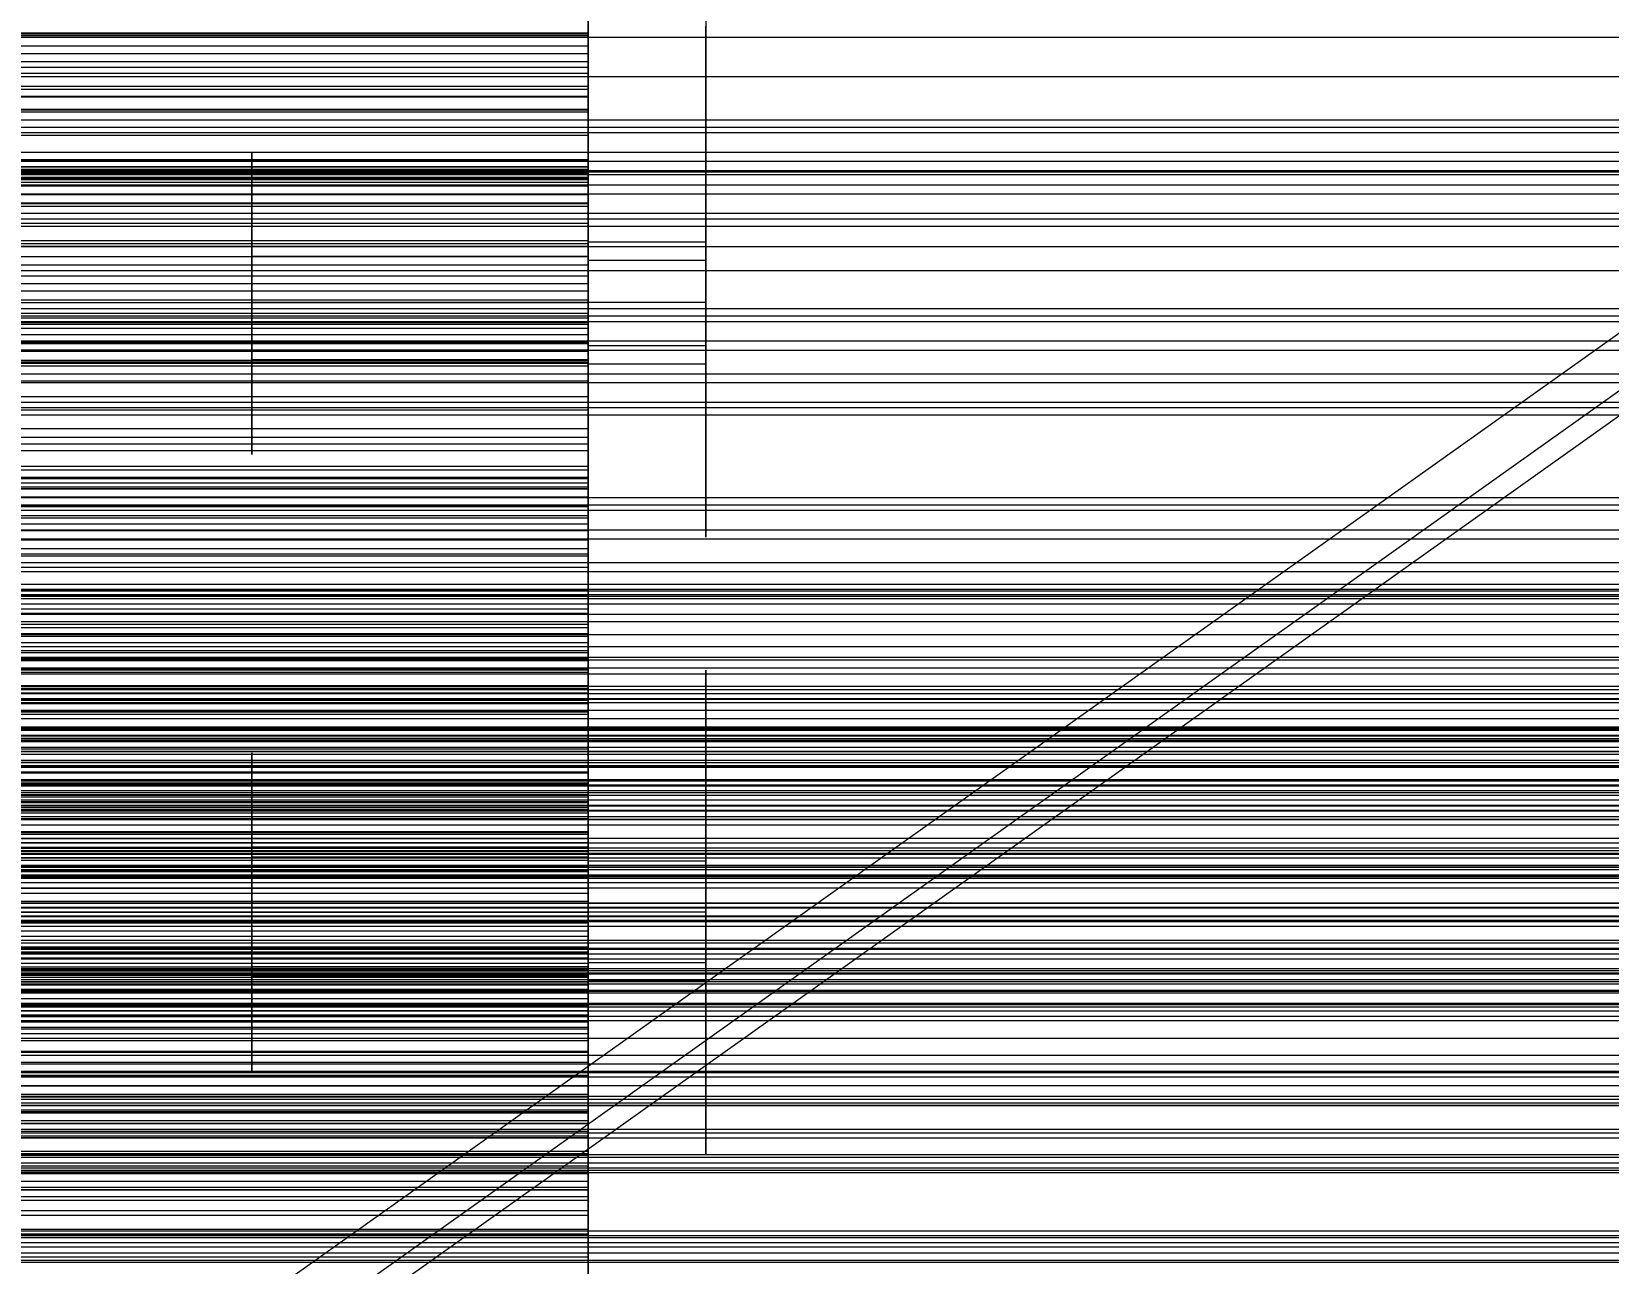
# Model space of a CAD drawing. Header units: millimetres. Extents: x -1970 to 59977, y -50268 to 6837.
# Drawn here: x 683.8 to 871.3, y -34316.8 to -34170.3 of the extents above; entities that cross this region are included whole.
import ezdxf

# ---------------------------------------------------------------- set-up
doc = ezdxf.new("R2010")
doc.units = ezdxf.units.MM
for name, color, linetype, lineweight in [('COTAS_O', 1, 'Continuous', 0), ('frontal_briquetadora', 7, 'Continuous', 0), ('frontal_C03', 7, 'Continuous', 0), ('frontal_secador', 7, 'Continuous', 0), ('frontal_tolva', 7, 'Continuous', 0)]:
    doc.layers.add(name, color=color, linetype=linetype, lineweight=lineweight)
doc.dimstyles.new('R19_100', dxfattribs={"dimtxt": 250, "dimasz": 150, "dimexe": 150, "dimexo": 80, "dimgap": 100, "dimtad": 1, "dimtih": 1, "dimtoh": 1, "dimdsep": 46, "dimcen": 0.09, "dimadec": 0, "dimazin": 0, "dimtfac": 1, "dimtdec": 4, "dimtofl": 0, "dimtmove": 0, "dimatfit": 3, "dimfxl": 1, "dimtolj": 1, "dimtzin": 0, "dimarcsym": 0})

# ---------------------------------------------------------------- blocks, each defined once
blk = doc.blocks.new('*D39')
at = {"layer": 'COTAS_O', "color": 0, "lineweight": -2, "transparency": 16777216}
for p, q in [((-1725, -34320), (-1725, -33550)), ((1725, -34320), (1725, -33550)), ((-1575, -33700), (1575, -33700))]:
    blk.add_line(p, q, dxfattribs=at)
at = {"layer": 'COTAS_O', "color": 0, "transparency": 16777216}
for points in [[(-1575, -33675), (-1575, -33725), (-1725, -33700)], [(1575, -33675), (1575, -33725), (1725, -33700)]]:
    blk.add_solid(points, dxfattribs=at)
at = {"layer": 'Defpoints', "color": 0, "transparency": 16777216}
for p in [(1725, -33700), (-1725, -34400), (1725, -34400)]:
    blk.add_point(p, dxfattribs=at)

msp = doc.modelspace()

# ---------------------------------------------------------------- linework, layer by layer
at = {"layer": 'frontal_briquetadora'}
for p, q in [((750, -34163.517), (750, -34170.544)), ((750, -34163.642), (750, -34170.988)), ((764, -34163.642), (764, -34170.988)), ((750, -34175.223), (750, -34164.444)), ((750, -34166.627), (750, -34170.875)), ((750, -34166.775), (750, -34177.964)), ((764, -34166.627), (764, -34170.875)), ((750, -34177.146), (750, -34168.422)), ((750, -34172.006), (750, -34169.27)), ((550, -34170.441), (750, -34170.441)), ((550, -34170.544), (750, -34170.544)), ((550, -34170.764), (750, -34170.764)), ((750, -34174.317), (750, -34169.642)), ((750, -34179.561), (750, -34169.995)), ((750, -34170.441), (750, -34172.896)), ((750, -34170.764), (750, -34170.441)), ((750, -34170.544), (750, -34179.847)), ((750, -34173.853), (750, -34170.764)), ((750, -34170.988), (750, -34174.798)), ((764, -34174.317), (764, -34169.642)), ((764, -34170.988), (764, -34174.798)), ((750, -34172.006), (550, -34172.006)), ((550, -34172.896), (750, -34172.896)), ((750, -34174.538), (750, -34172.006)), ((750, -34172.896), (750, -34178.035)), ((550, -34173.853), (750, -34173.853)), ((750, -34174.538), (550, -34174.538)), ((750, -34179.589), (750, -34173.853)), ((750, -34174.798), (750, -34174.317)), ((750, -34176.835), (750, -34174.538)), ((750, -34178.573), (750, -34174.763)), ((750, -34174.763), (750, -34175.243)), ((764, -34174.798), (764, -34174.317)), ((764, -34178.573), (764, -34174.763)), ((764, -34174.763), (764, -34175.243)), ((550, -34175.223), (750, -34175.223)), ((750, -34176.835), (550, -34176.835)), ((750, -34187.602), (750, -34175.223)), ((750, -34175.243), (750, -34179.919)), ((750, -34186.389), (750, -34176.835)), ((750, -34178.883), (750, -34177)), ((764, -34175.243), (764, -34179.919)), ((550, -34177.146), (750, -34177.146)), ((550, -34177.964), (750, -34177.964)), ((550, -34178.035), (750, -34178.035)), ((750, -34178.061), (750, -34177.118)), ((750, -34177.118), (750, -34179.937)), ((750, -34187.891), (750, -34177.146)), ((750, -34179.373), (750, -34177.5)), ((750, -34178.555), (750, -34177.617)), ((750, -34177.617), (750, -34180.422)), ((750, -34177.964), (750, -34190.647)), ((750, -34178.035), (750, -34185.66)), ((750, -34182.729), (750, -34178.061)), ((750, -34183.199), (750, -34178.555)), ((750, -34185.919), (750, -34178.573)), ((750, -34184.46), (750, -34178.883)), ((764, -34185.919), (764, -34178.573)), ((750, -34179.561), (550, -34179.561)), ((550, -34179.589), (750, -34179.589)), ((550, -34179.847), (750, -34179.847)), ((750, -34184.922), (750, -34179.373)), ((750, -34182.626), (750, -34179.561)), ((750, -34187.752), (750, -34179.589)), ((750, -34179.847), (750, -34191.067)), ((750, -34179.919), (750, -34187.864)), ((750, -34179.937), (750, -34186.409)), ((750, -34180.422), (750, -34186.861)), ((764, -34179.919), (764, -34187.864)), ((750, -34182.626), (550, -34182.626)), ((750, -34185.3), (750, -34181.052)), ((750, -34185.525), (750, -34182.626)), ((764, -34185.3), (764, -34181.052)), ((750, -34190.943), (750, -34182.729)), ((750, -34191.371), (750, -34183.199)), ((750, -34186.282), (750, -34184.117)), ((750, -34184.117), (750, -34184.39)), ((750, -34184.39), (750, -34187.047)), ((750, -34193.516), (750, -34184.46)), ((750, -34185.525), (550, -34185.525)), ((550, -34185.66), (750, -34185.66)), ((750, -34186.389), (550, -34186.389)), ((750, -34186.417), (550, -34186.417)), ((710, -34186.688), (710, -34184.61)), ((710, -34184.61), (710, -34184.872)), ((710, -34184.872), (710, -34187.422)), ((750, -34186.688), (750, -34184.61)), ((750, -34184.61), (750, -34184.872)), ((750, -34184.872), (750, -34187.422)), ((750, -34193.932), (750, -34184.922)), ((750, -34192.955), (750, -34185.3)), ((750, -34188.246), (750, -34185.525)), ((750, -34185.66), (750, -34195.479)), ((750, -34195.346), (750, -34185.919)), ((750, -34190.456), (750, -34186.282)), ((750, -34186.417), (750, -34186.389)), ((750, -34186.409), (750, -34196.286)), ((750, -34186.682), (750, -34186.417)), ((764, -34192.955), (764, -34185.3)), ((764, -34195.346), (764, -34185.919)), ((750, -34186.682), (550, -34186.682)), ((750, -34187.157), (550, -34187.157)), ((550, -34187.602), (750, -34187.602)), ((550, -34187.752), (750, -34187.752)), ((750, -34187.826), (550, -34187.826)), ((550, -34187.891), (750, -34187.891)), ((750, -34188.246), (550, -34188.246)), ((710, -34190.695), (710, -34186.688)), ((710, -34187.422), (710, -34191.756)), ((750, -34187.157), (750, -34186.682)), ((750, -34190.695), (750, -34186.688)), ((750, -34186.861), (750, -34196.687)), ((750, -34187.047), (750, -34191.561)), ((750, -34190.896), (750, -34187.086)), ((750, -34187.086), (750, -34187.567)), ((750, -34187.826), (750, -34187.157)), ((750, -34187.422), (750, -34191.756)), ((750, -34187.567), (750, -34192.242)), ((750, -34201.105), (750, -34187.602)), ((750, -34198.027), (750, -34187.752)), ((750, -34188.675), (750, -34187.826)), ((750, -34187.864), (750, -34197.505)), ((750, -34200.244), (750, -34187.891)), ((750, -34190.778), (750, -34188.246)), ((764, -34190.896), (764, -34187.086)), ((764, -34187.086), (764, -34187.567)), ((764, -34187.567), (764, -34192.242)), ((764, -34187.864), (764, -34197.505)), ((750, -34188.675), (550, -34188.675)), ((750, -34189.695), (550, -34189.695)), ((750, -34189.695), (750, -34188.675)), ((750, -34199.367), (750, -34189.695)), ((550, -34190.647), (750, -34190.647)), ((750, -34190.778), (550, -34190.778)), ((550, -34191.067), (750, -34191.067)), ((710, -34195.837), (710, -34190.695)), ((710, -34193.118), (710, -34190.801)), ((710, -34191.756), (710, -34197.015)), ((750, -34192.727), (750, -34190.313)), ((750, -34195.812), (750, -34190.456)), ((750, -34190.647), (750, -34204.338)), ((750, -34195.837), (750, -34190.695)), ((750, -34193.102), (750, -34190.778)), ((750, -34193.118), (750, -34190.801)), ((750, -34198.242), (750, -34190.896)), ((750, -34202.387), (750, -34190.943)), ((750, -34191.067), (750, -34203.774)), ((750, -34202.757), (750, -34191.371)), ((750, -34191.561), (750, -34197.039)), ((750, -34191.756), (750, -34197.015)), ((764, -34198.242), (764, -34190.896)), ((750, -34193.102), (550, -34193.102)), ((710, -34197.293), (710, -34193.118)), ((750, -34192.242), (750, -34200.188)), ((750, -34197.076), (750, -34192.727)), ((750, -34202.5), (750, -34192.955)), ((750, -34195.188), (750, -34193.102)), ((750, -34197.293), (750, -34193.118)), ((750, -34205.704), (750, -34193.516)), ((750, -34206.057), (750, -34193.932)), ((764, -34192.242), (764, -34200.188)), ((764, -34202.5), (764, -34192.955)), ((520, -34195.812), (750, -34195.812)), ((750, -34195.188), (550, -34195.188)), ((550, -34195.479), (750, -34195.479)), ((750, -34204.848), (750, -34195.188)), ((764, -34195.346), (750, -34195.346)), ((750, -34204.987), (750, -34195.346)), ((750, -34195.479), (750, -34207.113)), ((750, -34201.29), (750, -34195.812)), ((764, -34204.987), (764, -34195.346)), ((520, -34197.039), (750, -34197.039)), ((750, -34195.837), (710, -34195.837)), ((710, -34201.096), (710, -34195.837)), ((710, -34199.011), (710, -34196.933)), ((710, -34196.933), (710, -34197.195)), ((750, -34197.015), (710, -34197.015)), ((710, -34197.015), (710, -34202.157)), ((710, -34197.195), (710, -34199.745)), ((710, -34202.5), (710, -34197.293)), ((750, -34201.096), (750, -34195.837)), ((750, -34196.286), (750, -34209.187)), ((750, -34198.605), (750, -34196.441)), ((750, -34196.441), (750, -34196.713)), ((750, -34196.687), (750, -34209.523)), ((750, -34196.713), (750, -34199.37)), ((750, -34199.011), (750, -34196.933)), ((750, -34196.933), (750, -34197.195)), ((750, -34197.015), (750, -34202.157)), ((750, -34197.039), (750, -34202.395)), ((750, -34202.5), (750, -34197.076)), ((750, -34197.195), (750, -34199.745)), ((750, -34202.5), (750, -34197.293)), ((764, -34197.505), (750, -34197.505)), ((750, -34197.505), (750, -34206.932)), ((764, -34197.505), (764, -34206.932)), ((550, -34198.027), (750, -34198.027)), ((750, -34199.367), (550, -34199.367)), ((710, -34203.018), (710, -34199.011)), ((750, -34210.021), (750, -34198.027)), ((750, -34207.669), (750, -34198.242)), ((750, -34202.779), (750, -34198.605)), ((750, -34203.018), (750, -34199.011)), ((750, -34202.228), (750, -34199.367)), ((750, -34199.37), (750, -34203.885)), ((764, -34207.669), (764, -34198.242)), ((550, -34200.244), (750, -34200.244)), ((550, -34201.105), (750, -34201.105)), ((710, -34199.745), (710, -34204.079)), ((710, -34205.429), (710, -34201.096)), ((750, -34199.745), (750, -34204.079)), ((750, -34200.188), (750, -34209.828)), ((750, -34213.731), (750, -34200.244)), ((750, -34205.429), (750, -34201.096)), ((750, -34208.173), (750, -34201.105)), ((750, -34205.804), (750, -34201.29)), ((764, -34200.188), (764, -34209.828)), ((520, -34202.5), (750, -34202.5)), ((750, -34202.228), (550, -34202.228)), ((710, -34202.157), (710, -34206.164)), ((750, -34202.5), (710, -34202.5)), ((710, -34202.5), (710, -34207.707)), ((710, -34208.16), (710, -34203.018)), ((750, -34202.157), (750, -34206.164)), ((750, -34204.919), (750, -34202.228)), ((750, -34216.621), (750, -34202.387)), ((750, -34202.395), (750, -34206.569)), ((750, -34202.5), (750, -34207.924)), ((764, -34202.5), (750, -34202.5)), ((750, -34202.5), (750, -34207.707)), ((750, -34202.5), (750, -34212.045)), ((750, -34216.919), (750, -34202.757)), ((750, -34208.136), (750, -34202.779)), ((750, -34208.16), (750, -34203.018)), ((764, -34202.5), (764, -34212.045)), ((550, -34203.774), (750, -34203.774)), ((550, -34204.338), (750, -34204.338)), ((750, -34204.848), (550, -34204.848)), ((750, -34204.919), (550, -34204.919)), ((750, -34205.112), (550, -34205.112)), ((710, -34204.079), (710, -34209.338)), ((750, -34203.774), (750, -34217.478)), ((750, -34203.885), (750, -34209.362)), ((750, -34204.079), (750, -34209.338)), ((750, -34204.338), (750, -34218.51)), ((750, -34205.112), (750, -34204.848)), ((750, -34207.432), (750, -34204.919)), ((750, -34212.932), (750, -34204.987)), ((750, -34205.616), (750, -34205.112)), ((764, -34212.932), (764, -34204.987)), ((750, -34205.616), (550, -34205.616)), ((750, -34206.333), (550, -34206.333)), ((710, -34207.98), (710, -34205.429)), ((710, -34206.164), (710, -34208.242)), ((750, -34207.98), (750, -34205.429)), ((750, -34206.333), (750, -34205.616)), ((750, -34220.554), (750, -34205.704)), ((750, -34208.461), (750, -34205.804)), ((750, -34220.832), (750, -34206.057)), ((750, -34206.164), (750, -34208.242)), ((750, -34207.243), (750, -34206.333)), ((750, -34206.569), (750, -34208.734)), ((750, -34206.932), (750, -34214.278)), ((764, -34206.932), (764, -34214.278)), ((520, -34208.136), (750, -34208.136)), ((550, -34207.113), (750, -34207.113)), ((750, -34207.243), (550, -34207.243)), ((750, -34207.432), (550, -34207.432)), ((550, -34208.173), (750, -34208.173)), ((750, -34208.336), (550, -34208.336)), ((710, -34207.707), (710, -34211.882)), ((710, -34208.242), (710, -34207.98)), ((750, -34208.16), (710, -34208.16)), ((710, -34213.419), (710, -34208.16)), ((750, -34207.113), (750, -34220.117)), ((750, -34208.336), (750, -34207.243)), ((750, -34209.753), (750, -34207.432)), ((764, -34207.669), (750, -34207.669)), ((750, -34217.31), (750, -34207.669)), ((750, -34207.707), (750, -34211.882)), ((750, -34207.924), (750, -34212.273)), ((750, -34208.242), (750, -34207.98)), ((750, -34213.613), (750, -34208.136)), ((750, -34213.419), (750, -34208.16)), ((750, -34215.272), (750, -34208.173)), ((750, -34209.601), (750, -34208.336)), ((750, -34208.734), (750, -34208.461)), ((764, -34217.31), (764, -34207.669)), ((520, -34209.362), (750, -34209.362)), ((750, -34209.601), (550, -34209.601)), ((750, -34209.753), (550, -34209.753)), ((550, -34210.021), (750, -34210.021)), ((750, -34209.338), (710, -34209.338)), ((710, -34209.338), (710, -34214.48)), ((750, -34209.187), (750, -34224.618)), ((750, -34209.338), (750, -34214.48)), ((750, -34209.362), (750, -34214.719)), ((750, -34209.523), (750, -34224.875)), ((750, -34219.355), (750, -34209.601)), ((750, -34211.863), (750, -34209.753)), ((764, -34209.828), (750, -34209.828)), ((750, -34209.828), (750, -34219.255)), ((750, -34223.272), (750, -34210.021)), ((764, -34209.828), (764, -34219.255)), ((750, -34211.863), (550, -34211.863)), ((710, -34211.882), (710, -34214.199)), ((750, -34213.734), (750, -34211.863)), ((750, -34211.882), (750, -34214.199)), ((750, -34212.045), (750, -34219.7)), ((750, -34212.273), (750, -34214.687)), ((764, -34212.045), (764, -34219.7)), ((750, -34213.734), (550, -34213.734)), ((710, -34217.753), (710, -34213.419)), ((710, -34214.48), (710, -34218.487)), ((750, -34217.608), (750, -34212.932)), ((750, -34217.753), (750, -34213.419)), ((750, -34218.128), (750, -34213.613)), ((750, -34227.834), (750, -34213.731)), ((750, -34223.476), (750, -34213.734)), ((750, -34214.278), (750, -34218.089)), ((750, -34214.48), (750, -34218.487)), ((764, -34217.608), (764, -34212.932)), ((764, -34214.278), (764, -34218.089)), ((550, -34215.272), (750, -34215.272)), ((750, -34214.719), (750, -34218.892)), ((750, -34222.397), (750, -34215.272)), ((550, -34217.478), (750, -34217.478)), ((710, -34220.303), (710, -34217.753)), ((750, -34233.1), (750, -34216.621)), ((750, -34233.313), (750, -34216.919)), ((750, -34225.255), (750, -34217.31)), ((750, -34217.478), (750, -34224.611)), ((750, -34218.089), (750, -34217.608)), ((750, -34220.303), (750, -34217.753)), ((750, -34220.784), (750, -34218.128)), ((764, -34225.255), (764, -34217.31)), ((764, -34218.089), (764, -34217.608)), ((550, -34218.51), (750, -34218.51)), ((750, -34219.355), (550, -34219.355)), ((550, -34220.117), (750, -34220.117)), ((710, -34218.487), (710, -34220.565)), ((750, -34218.487), (750, -34220.565)), ((750, -34218.51), (750, -34232.619)), ((750, -34218.892), (750, -34221.057)), ((750, -34219.255), (750, -34226.602)), ((750, -34222.005), (750, -34219.355)), ((750, -34219.7), (750, -34223.948)), ((750, -34220.117), (750, -34233.99)), ((764, -34219.255), (764, -34226.602)), ((764, -34219.7), (764, -34223.948)), ((750, -34222.005), (550, -34222.005)), ((710, -34220.565), (710, -34220.303)), ((750, -34220.565), (750, -34220.303)), ((750, -34237.497), (750, -34220.554)), ((750, -34221.057), (750, -34220.784)), ((750, -34237.688), (750, -34220.832)), ((750, -34224.483), (750, -34222.005)), ((550, -34222.397), (750, -34222.397)), ((550, -34223.272), (750, -34223.272)), ((750, -34223.476), (550, -34223.476)), ((750, -34229.547), (750, -34222.397)), ((750, -34237.271), (750, -34223.272)), ((750, -34223.976), (750, -34223.476)), ((750, -34223.976), (550, -34223.976)), ((750, -34224.483), (550, -34224.483)), ((550, -34224.611), (750, -34224.611)), ((750, -34224.718), (550, -34224.718)), ((750, -34225.673), (550, -34225.673)), ((750, -34224.718), (750, -34223.976)), ((750, -34226.781), (750, -34224.483)), ((750, -34224.611), (750, -34231.767)), ((750, -34224.618), (750, -34241.985)), ((750, -34225.673), (750, -34224.718)), ((750, -34224.875), (750, -34242.153)), ((750, -34229.931), (750, -34225.255)), ((750, -34226.824), (750, -34225.673)), ((764, -34229.931), (764, -34225.255)), ((750, -34226.781), (550, -34226.781)), ((750, -34226.824), (550, -34226.824)), ((750, -34226.602), (750, -34230.412)), ((750, -34228.885), (750, -34226.781)), ((750, -34228.157), (750, -34226.824)), ((764, -34226.602), (764, -34230.412)), ((550, -34227.834), (750, -34227.834)), ((750, -34228.157), (550, -34228.157)), ((750, -34228.885), (550, -34228.885)), ((550, -34229.547), (750, -34229.547)), ((750, -34242.009), (750, -34227.834)), ((750, -34229.664), (750, -34228.157)), ((750, -34230.777), (750, -34228.885)), ((750, -34236.717), (750, -34229.547)), ((750, -34229.664), (550, -34229.664)), ((750, -34230.777), (550, -34230.777)), ((750, -34239.478), (750, -34229.664)), ((750, -34230.412), (750, -34229.931)), ((750, -34232.427), (750, -34230.777)), ((764, -34230.412), (764, -34229.931)), ((550, -34231.767), (750, -34231.767)), ((750, -34232.427), (550, -34232.427)), ((550, -34232.619), (750, -34232.619)), ((750, -34231.767), (750, -34238.943)), ((750, -34242.229), (750, -34232.427)), ((750, -34232.619), (750, -34236.673)), ((750, -34251.188), (750, -34233.1)), ((750, -34251.309), (750, -34233.313)), ((550, -34233.99), (750, -34233.99)), ((750, -34233.99), (750, -34241.171)), ((550, -34236.673), (750, -34236.673)), ((550, -34236.717), (750, -34236.717)), ((750, -34236.673), (750, -34240.744)), ((750, -34243.904), (750, -34236.717)), ((550, -34237.271), (750, -34237.271)), ((550, -34238.943), (750, -34238.943)), ((750, -34251.479), (750, -34237.271)), ((750, -34255.881), (750, -34237.497)), ((750, -34255.979), (750, -34237.688)), ((750, -34238.943), (750, -34246.135)), ((750, -34239.478), (550, -34239.478)), ((550, -34240.744), (750, -34240.744)), ((750, -34241.909), (750, -34239.478)), ((750, -34240.744), (750, -34244.831)), ((550, -34241.171), (750, -34241.171)), ((750, -34241.909), (550, -34241.909)), ((550, -34242.009), (750, -34242.009)), ((750, -34242.229), (550, -34242.229)), ((750, -34241.171), (750, -34248.367)), ((750, -34244.168), (750, -34241.909)), ((750, -34241.985), (750, -34260.62)), ((750, -34246.101), (750, -34242.009)), ((750, -34242.153), (750, -34260.694)), ((750, -34242.963), (750, -34242.229)), ((750, -34242.963), (550, -34242.963)), ((550, -34243.904), (750, -34243.904)), ((750, -34243.941), (550, -34243.941)), ((750, -34244.168), (550, -34244.168)), ((750, -34243.941), (750, -34242.963)), ((750, -34251.105), (750, -34243.904)), ((750, -34245.133), (750, -34243.941)), ((750, -34246.246), (750, -34244.168)), ((550, -34244.831), (750, -34244.831)), ((750, -34245.133), (550, -34245.133)), ((550, -34246.101), (750, -34246.101)), ((550, -34246.135), (750, -34246.135)), ((750, -34246.246), (550, -34246.246)), ((750, -34244.831), (750, -34248.931)), ((750, -34246.52), (750, -34245.133)), ((750, -34250.205), (750, -34246.101)), ((750, -34246.135), (750, -34253.34)), ((750, -34250.033), (750, -34246.222)), ((750, -34246.222), (750, -34246.703)), ((750, -34248.128), (750, -34246.246)), ((764, -34250.033), (764, -34246.222)), ((764, -34246.222), (764, -34246.703)), ((750, -34246.52), (550, -34246.52)), ((750, -34248.091), (550, -34248.091)), ((750, -34248.128), (550, -34248.128)), ((750, -34248.091), (750, -34246.52)), ((750, -34246.703), (750, -34251.379)), ((750, -34249.836), (750, -34248.091)), ((750, -34249.796), (750, -34248.128)), ((764, -34246.703), (764, -34251.379)), ((550, -34248.367), (750, -34248.367)), ((550, -34248.931), (750, -34248.931)), ((750, -34249.796), (550, -34249.796)), ((750, -34249.836), (550, -34249.836)), ((550, -34250.205), (750, -34250.205)), ((750, -34248.367), (750, -34255.575)), ((750, -34248.931), (750, -34253.043)), ((750, -34251.223), (750, -34249.796)), ((750, -34259.686), (750, -34249.836)), ((750, -34257.379), (750, -34250.033)), ((750, -34254.32), (750, -34250.205)), ((764, -34257.379), (764, -34250.033)), ((550, -34251.105), (750, -34251.105)), ((750, -34251.223), (550, -34251.223)), ((550, -34251.479), (750, -34251.479)), ((750, -34258.317), (750, -34251.105)), ((750, -34270.191), (750, -34251.188)), ((750, -34261.06), (750, -34251.223)), ((750, -34270.216), (750, -34251.309)), ((750, -34251.379), (750, -34259.324)), ((750, -34255.598), (750, -34251.479)), ((764, -34251.379), (764, -34259.324)), ((550, -34253.043), (750, -34253.043)), ((550, -34253.34), (750, -34253.34)), ((750, -34253.043), (750, -34257.165)), ((750, -34253.34), (750, -34260.554)), ((750, -34257.8), (750, -34253.552)), ((764, -34257.8), (764, -34253.552)), ((550, -34254.32), (750, -34254.32)), ((550, -34255.575), (750, -34255.575)), ((550, -34255.598), (750, -34255.598)), ((750, -34258.445), (750, -34254.32)), ((750, -34255.575), (750, -34262.792)), ((750, -34257.742), (750, -34255.577)), ((750, -34255.577), (750, -34255.85)), ((750, -34259.725), (750, -34255.598)), ((550, -34257.165), (750, -34257.165)), ((710, -34258.147), (710, -34256.069)), ((710, -34256.069), (710, -34256.331)), ((710, -34256.331), (710, -34258.882)), ((750, -34255.85), (750, -34258.506)), ((750, -34275), (750, -34255.881)), ((750, -34275), (750, -34255.979)), ((750, -34258.147), (750, -34256.069)), ((750, -34256.069), (750, -34256.331)), ((750, -34256.331), (750, -34258.882)), ((750, -34257.165), (750, -34261.296)), ((750, -34266.806), (750, -34257.379)), ((764, -34266.806), (764, -34257.379)), ((550, -34258.317), (750, -34258.317)), ((550, -34258.445), (750, -34258.445)), ((710, -34262.154), (710, -34258.147)), ((710, -34258.882), (710, -34263.215)), ((750, -34261.916), (750, -34257.742)), ((750, -34265.455), (750, -34257.8)), ((750, -34262.154), (750, -34258.147)), ((750, -34265.537), (750, -34258.317)), ((750, -34262.577), (750, -34258.445)), ((750, -34258.506), (750, -34263.021)), ((750, -34258.882), (750, -34263.215)), ((750, -34259.324), (750, -34268.965)), ((764, -34265.455), (764, -34257.8)), ((764, -34259.324), (764, -34268.965)), ((750, -34259.686), (550, -34259.686)), ((550, -34259.725), (750, -34259.725)), ((550, -34260.554), (750, -34260.554)), ((750, -34261.06), (550, -34261.06)), ((550, -34261.296), (750, -34261.296)), ((750, -34261.893), (750, -34259.686)), ((750, -34263.859), (750, -34259.725)), ((750, -34264.262), (750, -34260.452)), ((750, -34260.452), (750, -34260.932)), ((750, -34260.554), (750, -34267.776)), ((750, -34260.62), (750, -34279.809)), ((750, -34260.694), (750, -34279.784)), ((750, -34260.932), (750, -34265.608)), ((750, -34262.027), (750, -34261.06)), ((750, -34261.296), (750, -34265.432)), ((764, -34264.262), (764, -34260.452)), ((764, -34260.452), (764, -34260.932)), ((764, -34260.932), (764, -34265.608)), ((750, -34261.893), (550, -34261.893)), ((750, -34262.027), (550, -34262.027)), ((550, -34262.577), (750, -34262.577)), ((550, -34262.792), (750, -34262.792)), ((750, -34263.238), (550, -34263.238)), ((710, -34267.296), (710, -34262.154)), ((710, -34263.215), (710, -34268.474)), ((710, -34265.618), (710, -34263.301)), ((750, -34263.928), (750, -34261.893)), ((750, -34267.272), (750, -34261.916)), ((750, -34263.238), (750, -34262.027)), ((750, -34267.296), (750, -34262.154)), ((750, -34266.715), (750, -34262.577)), ((750, -34262.792), (750, -34270.015)), ((750, -34265.227), (750, -34262.813)), ((750, -34263.021), (750, -34268.499)), ((750, -34263.215), (750, -34268.474)), ((750, -34264.664), (750, -34263.238)), ((750, -34265.618), (750, -34263.301)), ((550, -34263.859), (750, -34263.859)), ((750, -34263.928), (550, -34263.928)), ((750, -34264.664), (550, -34264.664)), ((750, -34267.999), (750, -34263.859)), ((750, -34265.78), (750, -34263.928)), ((750, -34271.608), (750, -34264.262)), ((750, -34266.286), (750, -34264.664)), ((764, -34271.608), (764, -34264.262)), ((550, -34265.432), (750, -34265.432)), ((550, -34265.537), (750, -34265.537)), ((750, -34265.78), (550, -34265.78)), ((750, -34266.286), (550, -34266.286)), ((550, -34266.715), (750, -34266.715)), ((710, -34269.793), (710, -34265.618)), ((750, -34269.576), (750, -34265.227)), ((750, -34265.432), (750, -34269.572)), ((750, -34275), (750, -34265.455)), ((750, -34272.76), (750, -34265.537)), ((750, -34265.608), (750, -34273.553)), ((750, -34269.793), (750, -34265.618)), ((750, -34267.436), (750, -34265.78)), ((750, -34268.091), (750, -34266.286)), ((750, -34270.857), (750, -34266.715)), ((764, -34266.806), (750, -34266.806)), ((750, -34276.447), (750, -34266.806)), ((764, -34275), (764, -34265.455)), ((764, -34265.608), (764, -34273.553)), ((764, -34276.447), (764, -34266.806)), ((520, -34267.272), (750, -34267.272)), ((520, -34268.499), (750, -34268.499)), ((750, -34267.436), (550, -34267.436)), ((550, -34267.776), (750, -34267.776)), ((550, -34267.999), (750, -34267.999)), ((750, -34268.091), (550, -34268.091)), ((750, -34268.877), (550, -34268.877)), ((750, -34267.296), (710, -34267.296)), ((710, -34272.555), (710, -34267.296)), ((750, -34268.474), (710, -34268.474)), ((710, -34268.474), (710, -34273.616)), ((750, -34272.75), (750, -34267.272)), ((750, -34272.555), (750, -34267.296)), ((750, -34268.877), (750, -34267.436)), ((750, -34267.776), (750, -34275)), ((750, -34272.141), (750, -34267.999)), ((750, -34270.069), (750, -34268.091)), ((750, -34268.474), (750, -34273.616)), ((750, -34268.499), (750, -34273.855)), ((750, -34270.075), (750, -34268.877)), ((764, -34268.965), (750, -34268.965)), ((750, -34268.965), (750, -34278.392)), ((764, -34268.965), (764, -34278.392)), ((750, -34270.216), (200, -34270.216)), ((750, -34270.191), (520, -34270.191)), ((550, -34269.572), (750, -34269.572)), ((550, -34270.015), (750, -34270.015)), ((750, -34270.069), (550, -34270.069)), ((750, -34270.075), (550, -34270.075)), ((710, -34275), (710, -34269.793)), ((710, -34272.377), (710, -34270.299)), ((710, -34270.299), (710, -34270.561)), ((710, -34270.561), (710, -34273.111)), ((750, -34269.572), (750, -34273.715)), ((750, -34275), (750, -34269.576)), ((750, -34275), (750, -34269.793)), ((750, -34271.971), (750, -34269.806)), ((750, -34269.806), (750, -34270.079)), ((750, -34270.015), (750, -34277.24)), ((750, -34279.931), (750, -34270.069)), ((750, -34279.925), (750, -34270.075)), ((750, -34270.079), (750, -34272.736)), ((750, -34289.38), (750, -34270.191)), ((750, -34289.306), (750, -34270.216)), ((750, -34272.377), (750, -34270.299)), ((750, -34270.299), (750, -34270.561)), ((750, -34270.561), (750, -34273.111)), ((550, -34270.857), (750, -34270.857)), ((550, -34272.141), (750, -34272.141)), ((710, -34276.384), (710, -34272.377)), ((710, -34276.889), (710, -34272.555)), ((750, -34275), (750, -34270.857)), ((750, -34281.035), (750, -34271.608)), ((750, -34276.145), (750, -34271.971)), ((750, -34276.285), (750, -34272.141)), ((750, -34276.384), (750, -34272.377)), ((750, -34276.889), (750, -34272.555)), ((764, -34281.035), (764, -34271.608)), ((550, -34272.76), (750, -34272.76)), ((550, -34273.715), (750, -34273.715)), ((710, -34273.111), (710, -34277.445)), ((710, -34273.616), (710, -34277.623)), ((750, -34272.736), (750, -34277.25)), ((750, -34277.264), (750, -34272.75)), ((750, -34279.985), (750, -34272.76)), ((750, -34273.111), (750, -34277.445)), ((750, -34273.553), (750, -34283.194)), ((750, -34273.616), (750, -34277.623)), ((750, -34273.715), (750, -34277.859)), ((750, -34273.855), (750, -34278.029)), ((764, -34273.553), (764, -34283.194)), ((750, -34275), (200, -34275)), ((520, -34275), (750, -34275)), ((550, -34275), (750, -34275)), ((550, -34276.285), (750, -34276.285)), ((750, -34275), (710, -34275)), ((710, -34275), (710, -34280.207)), ((710, -34281.526), (710, -34276.384)), ((750, -34275), (750, -34294.021)), ((750, -34275), (750, -34280.424)), ((750, -34275), (750, -34294.119)), ((750, -34279.143), (750, -34275)), ((750, -34275), (750, -34282.224)), ((764, -34275), (750, -34275)), ((750, -34275), (750, -34280.207)), ((750, -34275), (750, -34284.545)), ((750, -34281.501), (750, -34276.145)), ((750, -34280.428), (750, -34276.285)), ((750, -34281.526), (750, -34276.384)), ((750, -34284.392), (750, -34276.447)), ((764, -34275), (764, -34284.545)), ((764, -34284.392), (764, -34276.447)), ((550, -34277.24), (750, -34277.24)), ((550, -34277.859), (750, -34277.859)), ((710, -34279.439), (710, -34276.889)), ((710, -34277.445), (710, -34282.704)), ((710, -34277.623), (710, -34279.701)), ((750, -34279.439), (750, -34276.889)), ((750, -34277.24), (750, -34284.463)), ((750, -34277.25), (750, -34282.728)), ((750, -34279.921), (750, -34277.264)), ((750, -34277.445), (750, -34282.704)), ((750, -34277.623), (750, -34279.701)), ((750, -34277.859), (750, -34282.001)), ((750, -34278.029), (750, -34280.194)), ((750, -34279.784), (200, -34279.784)), ((750, -34279.809), (520, -34279.809)), ((550, -34279.143), (750, -34279.143)), ((750, -34279.925), (550, -34279.925)), ((750, -34279.931), (550, -34279.931)), ((550, -34279.985), (750, -34279.985)), ((710, -34279.701), (710, -34279.439)), ((710, -34280.207), (710, -34284.382)), ((750, -34278.392), (750, -34285.738)), ((750, -34283.285), (750, -34279.143)), ((750, -34279.701), (750, -34279.439)), ((750, -34279.784), (750, -34298.691)), ((750, -34279.809), (750, -34298.812)), ((750, -34280.194), (750, -34279.921)), ((750, -34279.925), (750, -34281.123)), ((750, -34281.909), (750, -34279.931)), ((750, -34287.208), (750, -34279.985)), ((750, -34280.207), (750, -34284.382)), ((764, -34278.392), (764, -34285.738)), ((520, -34281.501), (750, -34281.501)), ((550, -34280.428), (750, -34280.428)), ((750, -34281.123), (550, -34281.123)), ((750, -34281.909), (550, -34281.909)), ((550, -34282.001), (750, -34282.001)), ((750, -34281.526), (710, -34281.526)), ((710, -34286.785), (710, -34281.526)), ((750, -34280.424), (750, -34284.773)), ((750, -34284.568), (750, -34280.428)), ((764, -34281.035), (750, -34281.035)), ((750, -34290.676), (750, -34281.035)), ((750, -34281.123), (750, -34282.564)), ((750, -34286.979), (750, -34281.501)), ((750, -34286.785), (750, -34281.526)), ((750, -34283.714), (750, -34281.909)), ((750, -34282.001), (750, -34286.141)), ((764, -34290.676), (764, -34281.035)), ((520, -34282.728), (750, -34282.728)), ((550, -34282.224), (750, -34282.224)), ((750, -34282.564), (550, -34282.564)), ((550, -34283.285), (750, -34283.285)), ((750, -34283.714), (550, -34283.714)), ((750, -34282.704), (710, -34282.704)), ((710, -34282.704), (710, -34287.846)), ((750, -34282.224), (750, -34289.446)), ((750, -34282.564), (750, -34284.22)), ((750, -34282.704), (750, -34287.846)), ((750, -34282.728), (750, -34288.084)), ((764, -34283.194), (750, -34283.194)), ((750, -34283.194), (750, -34292.621)), ((750, -34287.423), (750, -34283.285)), ((750, -34285.336), (750, -34283.714)), ((764, -34283.194), (764, -34292.621)), ((750, -34284.22), (550, -34284.22)), ((550, -34284.463), (750, -34284.463)), ((550, -34284.568), (750, -34284.568)), ((750, -34285.336), (550, -34285.336)), ((710, -34284.382), (710, -34286.699)), ((750, -34284.22), (750, -34286.072)), ((750, -34284.382), (750, -34286.699)), ((750, -34289.068), (750, -34284.392)), ((750, -34284.463), (750, -34291.683)), ((750, -34284.545), (750, -34292.2)), ((750, -34288.704), (750, -34284.568)), ((750, -34284.773), (750, -34287.187)), ((750, -34286.762), (750, -34285.336)), ((750, -34285.738), (750, -34289.548)), ((764, -34289.068), (764, -34284.392)), ((764, -34284.545), (764, -34292.2)), ((764, -34285.738), (764, -34289.548)), ((750, -34286.072), (550, -34286.072)), ((550, -34286.141), (750, -34286.141)), ((750, -34286.762), (550, -34286.762)), ((550, -34287.208), (750, -34287.208)), ((550, -34287.423), (750, -34287.423)), ((710, -34291.118), (710, -34286.785)), ((750, -34286.072), (750, -34288.107)), ((750, -34286.141), (750, -34290.275)), ((750, -34287.973), (750, -34286.762)), ((750, -34291.118), (750, -34286.785)), ((750, -34291.494), (750, -34286.979)), ((750, -34294.425), (750, -34287.208)), ((750, -34291.555), (750, -34287.423)), ((750, -34287.973), (550, -34287.973)), ((750, -34288.107), (550, -34288.107)), ((550, -34288.704), (750, -34288.704)), ((750, -34288.94), (550, -34288.94)), ((550, -34289.446), (750, -34289.446)), ((710, -34287.846), (710, -34291.853)), ((750, -34287.846), (750, -34291.853)), ((750, -34288.94), (750, -34287.973)), ((750, -34288.084), (750, -34292.258)), ((750, -34288.107), (750, -34290.314)), ((750, -34292.835), (750, -34288.704)), ((750, -34298.777), (750, -34288.94)), ((750, -34289.548), (750, -34289.068)), ((750, -34307.847), (750, -34289.306)), ((750, -34308.015), (750, -34289.38)), ((750, -34289.446), (750, -34296.66)), ((764, -34289.548), (764, -34289.068)), ((550, -34290.275), (750, -34290.275)), ((750, -34290.314), (550, -34290.314)), ((710, -34293.669), (710, -34291.118)), ((750, -34290.275), (750, -34294.402)), ((750, -34290.314), (750, -34300.164)), ((750, -34298.621), (750, -34290.676)), ((750, -34293.669), (750, -34291.118)), ((764, -34298.621), (764, -34290.676)), ((550, -34291.555), (750, -34291.555)), ((550, -34291.683), (750, -34291.683)), ((550, -34292.835), (750, -34292.835)), ((710, -34291.853), (710, -34293.931)), ((750, -34294.15), (750, -34291.494)), ((750, -34295.68), (750, -34291.555)), ((750, -34291.683), (750, -34298.895)), ((750, -34291.853), (750, -34293.931)), ((750, -34292.2), (750, -34296.448)), ((750, -34292.258), (750, -34294.423)), ((750, -34292.621), (750, -34299.967)), ((750, -34296.957), (750, -34292.835)), ((764, -34292.2), (764, -34296.448)), ((764, -34292.621), (764, -34299.967)), ((550, -34294.402), (750, -34294.402)), ((550, -34294.425), (750, -34294.425)), ((710, -34293.931), (710, -34293.669)), ((750, -34293.931), (750, -34293.669)), ((750, -34294.021), (750, -34312.312)), ((750, -34294.119), (750, -34312.503)), ((750, -34294.423), (750, -34294.15)), ((750, -34294.402), (750, -34298.521)), ((750, -34301.633), (750, -34294.425)), ((550, -34295.68), (750, -34295.68)), ((550, -34296.66), (750, -34296.66)), ((550, -34296.957), (750, -34296.957)), ((750, -34299.795), (750, -34295.68)), ((750, -34296.66), (750, -34303.865)), ((750, -34301.069), (750, -34296.957)), ((550, -34298.521), (750, -34298.521)), ((750, -34298.777), (550, -34298.777)), ((550, -34298.895), (750, -34298.895)), ((750, -34298.521), (750, -34312.729)), ((750, -34303.297), (750, -34298.621)), ((750, -34298.691), (750, -34316.687)), ((750, -34298.777), (750, -34300.204)), ((750, -34298.812), (750, -34316.9)), ((750, -34298.895), (750, -34306.096)), ((764, -34303.297), (764, -34298.621)), ((550, -34299.795), (750, -34299.795)), ((750, -34300.164), (550, -34300.164)), ((750, -34300.204), (550, -34300.204)), ((750, -34303.899), (750, -34299.795)), ((750, -34299.967), (750, -34303.778)), ((750, -34300.164), (750, -34301.909)), ((750, -34300.204), (750, -34301.872)), ((764, -34299.967), (764, -34303.778)), ((550, -34301.069), (750, -34301.069)), ((550, -34301.633), (750, -34301.633)), ((750, -34301.872), (550, -34301.872)), ((750, -34301.909), (550, -34301.909)), ((750, -34305.169), (750, -34301.069)), ((750, -34308.829), (750, -34301.633)), ((750, -34301.872), (750, -34303.754)), ((750, -34301.909), (750, -34303.48)), ((750, -34303.48), (550, -34303.48)), ((750, -34303.754), (550, -34303.754)), ((550, -34303.865), (750, -34303.865)), ((550, -34303.899), (750, -34303.899)), ((750, -34303.778), (750, -34303.297)), ((750, -34303.48), (750, -34304.867)), ((750, -34303.754), (750, -34305.832)), ((750, -34303.865), (750, -34311.057)), ((750, -34307.991), (750, -34303.899)), ((764, -34303.778), (764, -34303.297)), ((750, -34304.867), (550, -34304.867)), ((550, -34305.169), (750, -34305.169)), ((750, -34305.832), (550, -34305.832)), ((750, -34306.059), (550, -34306.059)), ((550, -34306.096), (750, -34306.096)), ((750, -34304.867), (750, -34306.059)), ((750, -34309.256), (750, -34305.169)), ((750, -34305.832), (750, -34308.091)), ((750, -34306.059), (750, -34307.037)), ((750, -34306.096), (750, -34313.283)), ((750, -34307.037), (550, -34307.037)), ((750, -34307.771), (550, -34307.771)), ((550, -34307.991), (750, -34307.991)), ((750, -34308.091), (550, -34308.091)), ((750, -34307.037), (750, -34307.771)), ((750, -34307.771), (750, -34317.573)), ((750, -34325.125), (750, -34307.847)), ((750, -34322.166), (750, -34307.991)), ((750, -34325.382), (750, -34308.015)), ((750, -34308.091), (750, -34310.522)), ((550, -34308.829), (750, -34308.829)), ((550, -34309.256), (750, -34309.256)), ((750, -34316.01), (750, -34308.829)), ((750, -34313.327), (750, -34309.256)), ((750, -34310.522), (550, -34310.522)), ((550, -34311.057), (750, -34311.057)), ((750, -34310.522), (750, -34320.336)), ((750, -34311.057), (750, -34318.233)), ((550, -34312.729), (750, -34312.729)), ((550, -34313.283), (750, -34313.283)), ((550, -34313.327), (750, -34313.327)), ((750, -34312.312), (750, -34329.168)), ((750, -34312.503), (750, -34329.446)), ((750, -34312.729), (750, -34326.728)), ((750, -34313.283), (750, -34320.453)), ((750, -34317.381), (750, -34313.327)), ((550, -34316.01), (750, -34316.01)), ((750, -34329.883), (750, -34316.01)), ((750, -34316.687), (750, -34333.081))]:
    msp.add_line(p, q, dxfattribs=at)
at = {"layer": 'frontal_C03'}
for p, q in [((1250, -34170.998), (-1250, -34170.998)), ((-1500, -34175.611), (1500, -34175.611)), ((1250, -34180.804), (-1250, -34180.804)), ((1250, -34181.686), (-1250, -34181.686)), ((1250, -34182.339), (-1250, -34182.339)), ((1250, -34184.647), (-1250, -34184.647)), ((-1250, -34185.704), (1250, -34185.704)), ((1500, -34186.859), (-1500, -34186.859)), ((1500, -34187.019), (-1500, -34187.019)), ((1500, -34187.304), (-1500, -34187.304)), ((1250, -34188.556), (-1250, -34188.556)), ((1250, -34189.613), (-1250, -34189.613)), ((1250, -34191.921), (-1250, -34191.921)), ((1250, -34192.574), (-1250, -34192.574)), ((1250, -34193.456), (-1250, -34193.456)), ((-1500, -34195.842), (1500, -34195.842)), ((-1500, -34198.712), (1500, -34198.712)), ((1250, -34203.262), (-1250, -34203.262)), ((1250, -34204.143), (-1250, -34204.143)), ((1250, -34204.797), (-1250, -34204.797)), ((1250, -34207.104), (-1250, -34207.104)), ((-1250, -34208.162), (1250, -34208.162)), ((1250, -34211.014), (-1250, -34211.014)), ((1250, -34212.071), (-1250, -34212.071)), ((1250, -34214.378), (-1250, -34214.378)), ((1250, -34215.032), (-1250, -34215.032)), ((1250, -34215.913), (-1250, -34215.913)), ((1250, -34225.72), (-1250, -34225.72)), ((1250, -34226.601), (-1250, -34226.601)), ((1250, -34227.254), (-1250, -34227.254)), ((1250, -34229.562), (-1250, -34229.562)), ((-1250, -34230.619), (1250, -34230.619)), ((1250, -34233.471), (-1250, -34233.471)), ((1250, -34234.529), (-1250, -34234.529)), ((-1250, -34236.6), (1250, -34236.6)), ((1250, -34236.836), (-1250, -34236.836)), ((-1250, -34237.233), (1250, -34237.233)), ((1250, -34237.49), (-1250, -34237.49)), ((-1250, -34237.697), (1250, -34237.697)), ((1250, -34238.371), (-1250, -34238.371)), ((-1250, -34239.553), (1250, -34239.553)), ((-1250, -34240.449), (1250, -34240.449)), ((-1250, -34243.401), (1250, -34243.401)), ((-1250, -34244.669), (1250, -34244.669)), ((1250, -34248.177), (-1250, -34248.177)), ((-1250, -34248.516), (1250, -34248.516)), ((1250, -34249.059), (-1250, -34249.059)), ((1250, -34249.712), (-1250, -34249.712)), ((-1250, -34250.068), (1250, -34250.068)), ((1250, -34252.019), (-1250, -34252.019)), ((-1500, -34252.99), (1500, -34252.99)), ((-1500, -34253.214), (1500, -34253.214)), ((-1500, -34253.379), (1500, -34253.379)), ((-1250, -34253.077), (1250, -34253.077)), ((-1500, -34254.036), (1500, -34254.036)), ((-1500, -34254.354), (1500, -34254.354)), ((-1500, -34255.4), (1500, -34255.4)), ((-1250, -34254.549), (1250, -34254.549)), ((-1500, -34255.849), (1500, -34255.849)), ((-1500, -34257.212), (1500, -34257.212)), ((1250, -34255.929), (-1250, -34255.929)), ((1250, -34256.28), (-1250, -34256.28)), ((1250, -34256.986), (-1250, -34256.986)), ((-1500, -34257.762), (1500, -34257.762)), ((-1500, -34259.35), (1500, -34259.35)), ((1250, -34259.294), (-1250, -34259.294)), ((1500, -34259.963), (-1500, -34259.963)), ((1250, -34259.947), (-1250, -34259.947)), ((1250, -34260.828), (-1250, -34260.828)), ((-1250, -34261.088), (1250, -34261.088)), ((-1500, -34261.667), (1500, -34261.667)), ((-1500, -34262.302), (1500, -34262.302)), ((-1250, -34262.881), (1250, -34262.881)), ((-1500, -34264.006), (1500, -34264.006)), ((-1500, -34264.619), (1500, -34264.619)), ((-1500, -34266.207), (1500, -34266.207)), ((-1500, -34266.757), (1500, -34266.757)), ((-1500, -34268.12), (1500, -34268.12)), ((-1500, -34268.569), (1500, -34268.569)), ((-1250, -34267.689), (1250, -34267.689)), ((-1500, -34269.615), (1500, -34269.615)), ((-1500, -34269.933), (1500, -34269.933)), ((-1500, -34270.59), (1500, -34270.59)), ((-1500, -34270.754), (1500, -34270.754)), ((-1250, -34269.42), (1250, -34269.42)), ((1250, -34270.635), (-1250, -34270.635)), ((-1500, -34270.979), (1500, -34270.979)), ((1250, -34271.516), (-1250, -34271.516)), ((1250, -34272.17), (-1250, -34272.17)), ((-1250, -34273.9), (1250, -34273.9)), ((1250, -34274.477), (-1250, -34274.477)), ((-1250, -34275.453), (1250, -34275.453)), ((-1250, -34275.534), (1250, -34275.534)), ((1250, -34278.387), (-1250, -34278.387)), ((-1250, -34279.3), (1250, -34279.3)), ((1250, -34279.444), (-1250, -34279.444)), ((-1250, -34280.567), (1250, -34280.567)), ((1250, -34281.751), (-1250, -34281.751)), ((1250, -34282.405), (-1250, -34282.405)), ((1250, -34283.286), (-1250, -34283.286)), ((-1250, -34283.52), (1250, -34283.52)), ((-1250, -34284.416), (1250, -34284.416)), ((-1250, -34286.272), (1250, -34286.272)), ((-1250, -34286.736), (1250, -34286.736)), ((-1250, -34287.369), (1250, -34287.369)), ((1250, -34293.092), (-1250, -34293.092)), ((1250, -34293.974), (-1250, -34293.974)), ((1250, -34294.627), (-1250, -34294.627)), ((1250, -34296.935), (-1250, -34296.935)), ((-1250, -34297.992), (1250, -34297.992)), ((1250, -34300.844), (-1250, -34300.844)), ((1250, -34301.902), (-1250, -34301.902)), ((1250, -34304.209), (-1250, -34304.209)), ((1250, -34304.862), (-1250, -34304.862)), ((1250, -34305.744), (-1250, -34305.744)), ((-1250, -34312.901), (1250, -34312.901)), ((-1250, -34313.698), (1250, -34313.698)), ((-1250, -34314.283), (1250, -34314.283)), ((1250, -34315.55), (-1250, -34315.55)), ((1250, -34316.431), (-1250, -34316.431)), ((-1250, -34316.621), (1250, -34316.621))]:
    msp.add_line(p, q, dxfattribs=at)
at = {"layer": 'frontal_secador'}
for p, q in [((-1250, -34236), (1250, -34236)), ((-1250, -34242), (1250, -34242)), ((-1250, -34245), (1250, -34245)), ((1250, -34246), (-1250, -34246)), ((-1250, -34246.659), (1250, -34246.659)), ((1250, -34249.659), (-1250, -34249.659)), ((-1250, -34251), (1250, -34251)), ((1250, -34254), (-1250, -34254)), ((-1250, -34254.728), (1250, -34254.728)), ((-1250, -34257.588), (1250, -34257.588)), ((1250, -34257.611), (-1250, -34257.611)), ((1250, -34257.728), (-1250, -34257.728)), ((-1250, -34259.387), (1250, -34259.387)), ((1250, -34259.918), (-1250, -34259.918)), ((-1250, -34260), (1250, -34260)), ((1250, -34260.588), (-1250, -34260.588)), ((1250, -34262.387), (-1250, -34262.387)), ((1250, -34263), (-1250, -34263)), ((-1250, -34263.65), (1250, -34263.65)), ((1250, -34264), (-1250, -34264)), ((1250, -34267.382), (-1250, -34267.382)), ((-1250, -34268), (1250, -34268)), ((1250, -34269.689), (-1250, -34269.689)), ((1250, -34274), (-1250, -34274)), ((1250, -34274.545), (-1250, -34274.545)), ((1250, -34276), (-1250, -34276)), ((1250, -34276.144), (-1250, -34276.144)), ((1250, -34276.709), (-1250, -34276.709)), ((1250, -34278.686), (-1250, -34278.686)), ((1250, -34280), (-1250, -34280)), ((1320, -34282), (-1320, -34282)), ((1250, -34282), (-1250, -34282)), ((1320, -34282.273), (-1320, -34282.273)), ((1320, -34283.072), (-1320, -34283.072)), ((1320, -34284.343), (-1320, -34284.343)), ((1250, -34284.651), (-1250, -34284.651)), ((1320, -34286), (-1320, -34286)), ((1250, -34285.859), (-1250, -34285.859)), ((-1250, -34286), (1250, -34286)), ((1320, -34287.929), (-1320, -34287.929)), ((-1320, -34290), (1320, -34290)), ((-1250, -34290), (1250, -34290)), ((1320, -34292.071), (-1320, -34292.071)), ((1320, -34294), (-1320, -34294)), ((1250, -34294.141), (-1250, -34294.141)), ((1320, -34295.657), (-1320, -34295.657)), ((1320, -34296.928), (-1320, -34296.928)), ((1320, -34297.727), (-1320, -34297.727)), ((1320, -34298), (-1320, -34298)), ((1250, -34297.285), (-1250, -34297.285)), ((1250, -34298), (-1250, -34298)), ((1250, -34301.314), (-1250, -34301.314)), ((1250, -34303.856), (-1250, -34303.856)), ((1250, -34305.455), (-1250, -34305.455)), ((1250, -34306), (-1250, -34306)), ((1360, -34313.5), (-1360, -34313.5)), ((1250, -34313.75), (-1250, -34313.75)), ((1360, -34314.863), (-1360, -34314.863))]:
    msp.add_line(p, q, dxfattribs=at)
at = {"layer": 'frontal_tolva'}
for p, q in [((1725, -33600), (600, -34400)), ((600, -34406.849), (1725, -33606.849)), ((604.636, -34406.52), (1729.636, -33606.52))]:
    msp.add_line(p, q, dxfattribs=at)

# ---------------------------------------------------------------- dimensions: what is measured, and where the dimension line sits
at = {"layer": 'COTAS_O'}
dim = msp.add_aligned_dim(p1=(-1725, -34400), p2=(1725, -34400), distance=700, text='<> O', dimstyle='R19_100', dxfattribs=at)
dim.commit()
dim.dimension.update_dxf_attribs({"geometry": '*D39', "text_midpoint": (0, -33700)})

doc.saveas('drawing.dxf')
